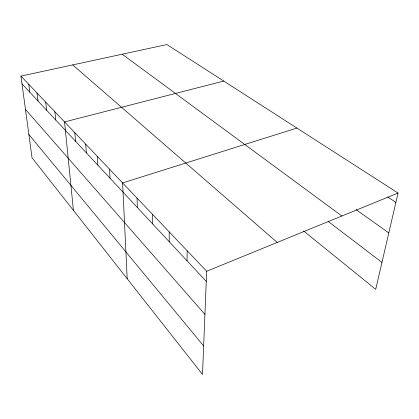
<?xml version="1.0" encoding="UTF-8"?>
<svg xmlns="http://www.w3.org/2000/svg" width="419" height="419" viewBox="0 0 419 419"><rect width="100%" height="100%" fill="white"/><g stroke="black" fill="none" stroke-linecap="round" stroke-linejoin="round"><path stroke-width="0.63" d="M187.015 260.786L187.199 250.808M20.95 76.101L206.672 271.266L202.503 374.455L32.033 157.769L20.95 76.101L166.893 44.545L398.05 193.049L375.712 289.33L303.555 230.911M206.672 271.266L398.05 193.049M296.893 128.062L122.605 182.93L127.198 278.729M223.736 81.061L64.557 121.924L73.425 210.38M387.795 197.045L395.887 202.372M356.077 209.652L388.806 232.896M122.196 54.213L341.883 216.005M328.15 221.415L381.96 262.404M72.707 64.914L277.226 242.433M21.998 83.826L206.263 281.421M25.47 109.39L204.928 314.423M28.874 134.504L203.655 345.968M28.78 84.329L29.801 92.19M37.024 92.992L38.003 100.995M45.708 102.116L46.65 110.26M54.868 111.747L55.769 120.038M74.807 132.697L75.593 141.297M85.675 144.12L86.393 152.883M97.224 156.25L97.863 165.18M109.506 169.161L110.056 178.253M137.044 198.098L137.364 207.536M152.537 214.381L152.715 223.997M169.208 231.901L169.218 241.7"/></g></svg>
